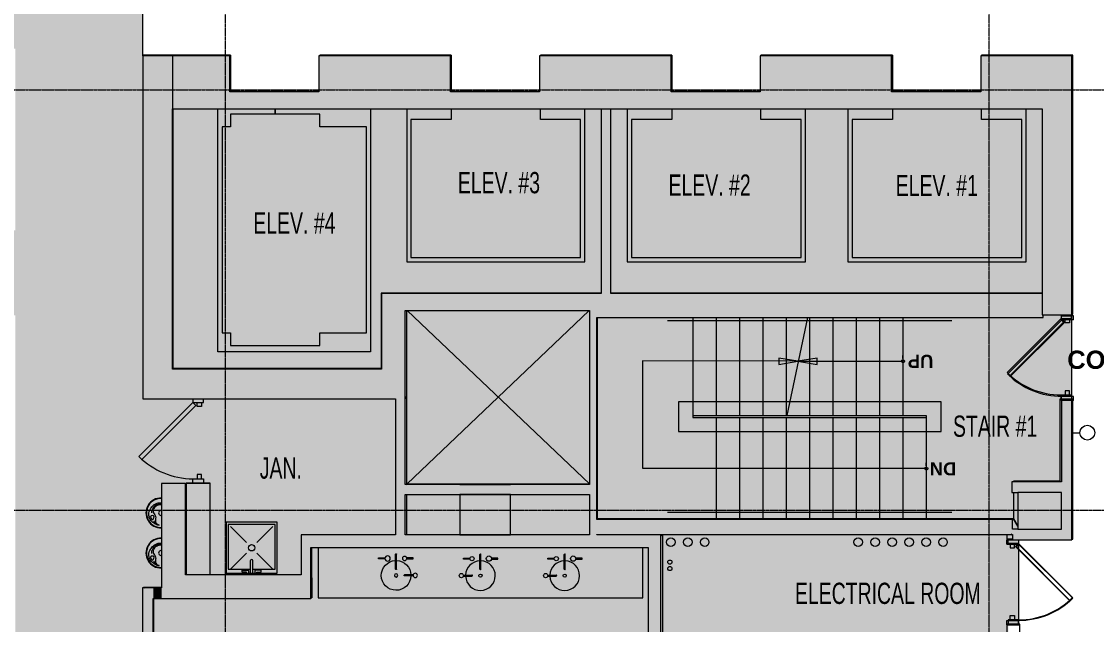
# Model space of a CAD drawing. Header units: inches. Extents: x -203 to 2791, y -968 to 768.
# Drawn here: x 499 to 1005, y -267 to 17 of the extents above; entities that cross this region are included whole.
import ezdxf

# ---------------------------------------------------------------- set-up
doc = ezdxf.new("R2010")
doc.units = ezdxf.units.IN
doc.header["$MEASUREMENT"] = 0
doc.linetypes.add('Grid Line 1_2_', pattern=[0.875, 0.5, -0.125, 0.125, -0.125])
for name, color, linetype, lineweight in [('A-Anno-Bldg', 7, 'Continuous', 9), ('A-Bldg-Patt', 7, 'Continuous', 9), ('A-Cols-Bldg', 7, 'Continuous', 9), ('A-DETL-GENF', 92, 'Continuous', 9), ('A-DETL-THIN', 151, 'Continuous', 9), ('A-DOOR', 31, 'Continuous', 13), ('A-Door-Exst', 7, 'Continuous', 9), ('A-DOOR-FRAM', 31, 'Continuous', 20), ('A-Flor-Eqpm', 7, 'Continuous', 9), ('A-Flor-Evtr', 7, 'Continuous', 9), ('A-Flor-Pfix-Exst', 7, 'Continuous', 9), ('A-Flor-Strs-Exst', 7, 'Continuous', 9), ('A-WALL', 113, 'Continuous', 13), ('A-Wall-Exst', 7, 'Continuous', 9), ('A-WALL-PATT', 111, 'Continuous', 13), ('G-ANNO-TEXT', 231, 'Continuous', 9), ('I-WALL', 2, 'Continuous', 13), ('Jenner and Block 8fl_BB_dwg', 8, 'Continuous', 9), ('S-GRID', 1, 'Continuous', 9)]:
    doc.layers.add(name, color=color, linetype=linetype, lineweight=lineweight)
doc.styles.add('Arial Narrow_1', font='ARIALN.TTF', dxfattribs={"width": 0.8, "height": 10})
doc.styles.add('Arial_B', font='arialbd.ttf', dxfattribs={"height": 6.190476})
doc.styles.add('Swis721 Lt BT_B', font='', dxfattribs={"height": 8.583975})
doc.styles.get('Swis721 Lt BT_B').set_extended_font_data('Swis721 Lt BT', bold=True)

# ---------------------------------------------------------------- blocks, each defined once
blk = doc.blocks.new('Single Flush - OTJ_SOLIDFLUSH_ALUM-5493999-Level 8 Demo')
at = {"layer": 'A-DOOR', "color": 8, "lineweight": 20}
for p, q in [((-7.42, 27.82), (-8.65, 26.59)), ((-8.65, 26.59), (16.67, 1.26)), ((17.91, 2.5), (-7.42, 27.82)), ((16.67, 1.26), (17.91, 2.5))]:
    blk.add_line(p, q, dxfattribs=at)
at = {"layer": 'A-DOOR', "color": 55, "lineweight": 9}
blk.add_arc((17.91, 2.5), 35.81, 135, 180.5, dxfattribs=at)
at = {"layer": 'A-DOOR-FRAM', "color": 8}
for p, q in [((-20, -3.25), (-20, 2.5)), ((-20, 2.5), (-18, 2.5)), ((-18, -3.25), (-18, 2.5)), ((18, -3.25), (18, 2.5)), ((18, 2.5), (20, 2.5)), ((20, -3.25), (20, 2.5)), ((-20, -3.25), (-18, -3.25)), ((18, -3.25), (20, -3.25))]:
    blk.add_line(p, q, dxfattribs=at)
blk = doc.blocks.new('Single Flush - OTJ_SOLIDFLUSH_ALUM-5493997-Level 8 Demo')
at = {"layer": 'A-DOOR', "color": 8, "lineweight": 20}
for p, q in [((-8.65, -26.59), (16.67, -1.26)), ((17.91, -2.5), (-7.42, -27.82)), ((16.67, -1.26), (17.91, -2.5)), ((-7.42, -27.82), (-8.65, -26.59))]:
    blk.add_line(p, q, dxfattribs=at)
at = {"layer": 'A-DOOR', "color": 55, "lineweight": 9}
blk.add_arc((17.91, -2.5), 35.81, 179.5, 225, dxfattribs=at)
at = {"layer": 'A-DOOR-FRAM', "color": 8}
for p, q in [((-20, 3.25), (-20, -2.5)), ((-20, 3.25), (-18, 3.25)), ((-18, 3.25), (-18, -2.5)), ((18, 3.25), (18, -2.5)), ((18, 3.25), (20, 3.25)), ((20, 3.25), (20, -2.5)), ((-20, -2.5), (-18, -2.5)), ((18, -2.5), (20, -2.5))]:
    blk.add_line(p, q, dxfattribs=at)
blk = doc.blocks.new('Jenner and Block 8fl_BB_dwg_sink-flat-4-5551864-Level 8 Demo')
at = {"layer": 'A-Flor-Pfix-Exst'}
for p, q in [((8.03, -9.75), (4, -9.75)), ((-0.25, -13), (-0.25, -20)), ((0.25, -13), (0.25, -20)), ((8.03, -10.25), (4, -10.25))]:
    blk.add_line(p, q, dxfattribs=at)
at = {"layer": 'A-Flor-Pfix-Exst', "flags": 128}
for points in [[(-5.22, -17.75), (-8.25, -17.75), (-8.25, -18.25), (-5.22, -18.25)], [(4.97, -17.75), (8, -17.75), (8, -18.25), (4.97, -18.25)]]:
    blk.add_lwpolyline(points, dxfattribs=at)
at = {"layer": 'A-Flor-Pfix-Exst'}
for centre, radius in [((0, -10), 0.75), ((9, -10), 1), ((-4, -18), 1.25), ((4, -18), 1)]:
    blk.add_circle(centre, radius, dxfattribs=at)
for centre, radius, start, end in [((0, -10), 7, 2.0467, 267.9533), ((4, -10), 0.25, 90, 270), ((0, -13), 0.25, 360, 180), ((0, -10), 7, 272.0467, 357.9533), ((0, -20), 0.25, 180, 360)]:
    blk.add_arc(centre, radius, start, end, dxfattribs=at)
blk = doc.blocks.new('Jenner and Block 8fl_BB_dwg_sink-flat-4-5551865-Level 8 Demo')
at = {"layer": 'A-Flor-Pfix-Exst'}
for p, q in [((8.03, -9.75), (4, -9.75)), ((-0.25, -13), (-0.25, -20)), ((0.25, -13), (0.25, -20)), ((8.03, -10.25), (4, -10.25))]:
    blk.add_line(p, q, dxfattribs=at)
at = {"layer": 'A-Flor-Pfix-Exst', "flags": 128}
for points in [[(-5.22, -17.75), (-8.25, -17.75), (-8.25, -18.25), (-5.22, -18.25)], [(4.97, -17.75), (8, -17.75), (8, -18.25), (4.97, -18.25)]]:
    blk.add_lwpolyline(points, dxfattribs=at)
at = {"layer": 'A-Flor-Pfix-Exst'}
for centre, radius in [((0, -10), 0.75), ((9, -10), 1), ((-4, -18), 1.25), ((4, -18), 1)]:
    blk.add_circle(centre, radius, dxfattribs=at)
for centre, radius, start, end in [((0, -10), 7, 2.0467, 267.9533), ((4, -10), 0.25, 90, 270), ((0, -13), 0.25, 360, 180), ((0, -10), 7, 272.0467, 357.9533), ((0, -20), 0.25, 180, 360)]:
    blk.add_arc(centre, radius, start, end, dxfattribs=at)
blk = doc.blocks.new('Jenner and Block 8fl_BB_dwg__Dot-5551867-Level 8 Demo')
at = {"layer": 'A-Flor-Strs-Exst'}
blk.add_line((-0.5, 0), (-1, 0), dxfattribs=at)
for start, end in [(360, 180), (180, 360)]:
    blk.add_arc((0, 0), 0.25, start, end, dxfattribs=at)
blk = doc.blocks.new('Jenner and Block 8fl_BB_dwg-4751915-Level 8 Demo')
at = {"layer": 'A-Bldg-Patt'}
for points in [[(728.74, -201.6), (728.74, -201.31), (704.74, -201.31), (704.74, -201.6)], [(728.74, -225.28), (728.74, -206.22), (704.74, -206.22), (704.74, -225.28)]]:
    blk.add_hatch(color=256, dxfattribs=at).paths.add_polyline_path(points, flags=0)
at = {"layer": 'A-Flor-Strs-Exst'}
for points in [[(855.17, -144.95), (864.17, -143.47), (855.17, -141.95), (855.17, -143.89)], [(873.17, -144.97), (873.17, -141.97), (864.17, -143.47), (866.73, -143.89)]]:
    blk.add_hatch(color=256, dxfattribs=at).paths.add_polyline_path(points, flags=0)
at = {"layer": 'A-Bldg-Patt'}
for p, q in [((728.74, -201.31), (704.74, -201.31)), ((704.74, -201.31), (704.74, -201.6)), ((704.74, -201.6), (728.74, -201.6)), ((728.74, -201.6), (728.74, -201.31)), ((728.74, -206.22), (704.74, -206.22)), ((704.74, -206.22), (704.74, -225.28)), ((728.74, -225.28), (728.74, -206.22)), ((704.74, -225.28), (728.74, -225.28))]:
    blk.add_line(p, q, dxfattribs=at)
at = {"layer": 'A-Cols-Bldg'}
for p, q in [((728.74, -201.6), (728.74, -201.31)), ((704.74, -206.22), (704.74, -225.28)), ((728.74, -225.28), (728.74, -206.22))]:
    blk.add_line(p, q, dxfattribs=at)
at = {"layer": 'A-Cols-Bldg', "flags": 128}
blk.add_lwpolyline([(728.74, -201.31), (704.74, -201.31), (704.74, -201.6)], dxfattribs=at)
at = {"layer": 'A-Door-Exst'}
for p, q in [((993.17, -123.34), (993.17, -122.03)), ((583.97, -162.84), (583.97, -161.13))]:
    blk.add_line(p, q, dxfattribs=at)
at = {"layer": 'A-Door-Exst', "flags": 128}
for points in [[(988.17, -123.34), (989.59, -124.76), (964.13, -150.21), (962.72, -148.8)], [(578.97, -162.84), (580.38, -164.26), (554.92, -189.71), (553.51, -188.3)], [(964.17, -229.31), (964.17, -231.31), (966.17, -231.31), (966.17, -229.31)], [(968.17, -229.31), (966.76, -230.73), (992.22, -256.18), (993.63, -254.77)], [(964.17, -265.31), (964.17, -263.31), (966.17, -263.31), (966.17, -265.31)], [(963.17, -265.31), (963.17, -267.31), (968.17, -267.31), (968.17, -265.31)]]:
    blk.add_lwpolyline(points, close=True, dxfattribs=at)
for points in [[(988.17, -121.63), (988.17, -123.34), (993.17, -123.34)], [(992.17, -123.34), (992.17, -125.34), (990.17, -125.34), (990.17, -123.34), (992.17, -123.34)], [(578.97, -161.13), (578.97, -162.84), (583.97, -162.84)], [(993.17, -159.34), (993.17, -161.34), (988.17, -161.34), (988.17, -159.34), (993.17, -159.34)], [(992.17, -159.34), (992.17, -157.34), (990.17, -157.34), (990.17, -159.34), (992.17, -159.34)], [(582.97, -162.84), (582.97, -164.84), (580.97, -164.84), (580.97, -162.84), (582.97, -162.84)], [(582.97, -198.84), (582.97, -196.84), (580.97, -196.84), (580.97, -198.84), (582.97, -198.84)], [(583.97, -198.84), (583.97, -200.84), (578.97, -200.84), (578.97, -198.84), (583.97, -198.84)], [(963.17, -229.31), (963.17, -227.31), (965.33, -227.31)], [(968.17, -227.62), (968.17, -229.31), (963.17, -229.31)]]:
    blk.add_lwpolyline(points, dxfattribs=at)
at = {"layer": 'A-Door-Exst'}
for centre, start, end in [((988.17, -123.34), 225, 270), ((578.97, -162.84), 225.0003, 270.0003), ((968.17, -229.31), 270, 315)]:
    blk.add_arc(centre, 36, start, end, dxfattribs=at)
at = {"layer": 'A-Flor-Eqpm'}
for p, q in [((993.73, -185.12), (993.73, -169.12)), ((993.73, -177.12), (997.1, -177.12))]:
    blk.add_line(p, q, dxfattribs=at)
blk.add_circle((1000.58, -177.12), 3.48, dxfattribs=at)
at = {"layer": 'A-Flor-Evtr'}
for p, q in [((662.73, -24.63), (662.73, -139.09)), ((763.73, -96.59), (763.73, -24.63)), ((867.73, -96.59), (867.73, -24.63)), ((971.73, -96.59), (971.73, -24.63)), ((765.68, -119.63), (679.73, -201.31)), ((765.84, -201.17), (680.03, -119.63))]:
    blk.add_line(p, q, dxfattribs=at)
at = {"layer": 'A-Flor-Evtr', "flags": 128}
for points in [[(638.33, -16.34), (596.73, -16.34), (596.73, -16.63)], [(742.33, -16.34), (700.73, -16.34), (700.73, -16.63)], [(846.33, -16.34), (804.73, -16.34), (804.73, -16.63)], [(950.33, -16.34), (908.73, -16.34), (908.73, -16.63)], [(662.73, -139.09), (590.73, -139.09), (590.73, -24.63)], [(617.73, -24.63), (617.73, -27.09), (596.73, -27.09), (596.73, -33.09), (592.73, -33.09), (592.73, -130.09), (596.73, -130.09), (596.73, -136.09), (638.73, -136.09), (638.73, -130.09), (660.73, -130.09), (660.73, -33.09), (638.73, -33.09), (638.73, -27.09), (617.73, -27.09), (617.73, -24.63)], [(679.73, -24.63), (679.73, -96.59), (763.73, -96.59)], [(700.73, -24.63), (700.73, -29.59), (681.73, -29.59), (681.73, -94.59), (761.73, -94.59)], [(761.73, -94.59), (761.73, -29.59), (742.73, -29.59), (742.73, -24.63)], [(783.73, -24.63), (783.73, -96.59), (867.73, -96.59)], [(804.73, -24.63), (804.73, -29.59), (785.73, -29.59), (785.73, -94.59), (865.73, -94.59)], [(865.73, -94.59), (865.73, -29.59), (846.73, -29.59), (846.73, -24.63)], [(887.73, -24.63), (887.73, -96.59), (971.73, -96.59)], [(908.73, -24.63), (908.73, -29.59), (889.73, -29.59), (889.73, -94.59), (969.73, -94.59)], [(969.73, -94.59), (969.73, -29.59), (950.73, -29.59), (950.73, -24.63)]]:
    blk.add_lwpolyline(points, dxfattribs=at)
for points in [[(617.73, -16.63), (617.73, -16.34)], [(721.73, -16.63), (721.73, -16.34)], [(825.73, -16.63), (825.73, -16.34)], [(929.73, -16.63), (929.73, -16.34)]]:
    blk.add_lwpolyline(points, close=True, dxfattribs=at)
at = {"layer": 'A-Flor-Pfix-Exst'}
for p, q in [((575.44, -208.38), (575.84, -208.38)), ((559.23, -217.43), (559.05, -216.56)), ((560.62, -216.56), (560.46, -217.43)), ((575.84, -219.53), (575.44, -219.53)), ((604.19, -228.88), (596.66, -221.35)), ((616.66, -221.35), (609.14, -228.88)), ((575.44, -229.22), (575.84, -229.22)), ((790.98, -254.95), (790.98, -231.28)), ((559.23, -236.5), (559.05, -235.63)), ((560.62, -235.63), (560.46, -236.5)), ((604.19, -233.82), (596.66, -241.35)), ((606.16, -243.35), (606.16, -237.35)), ((607.16, -243.35), (607.16, -237.35)), ((616.66, -241.35), (609.14, -233.82)), ((605.22, -242.07), (605.22, -243.35)), ((608.1, -242.07), (608.1, -243.35))]:
    blk.add_line(p, q, dxfattribs=at)
at = {"layer": 'A-Flor-Pfix-Exst', "flags": 128}
for points in [[(564.19, -211.11), (563.66, -211.1), (563.11, -211.14), (562.59, -211.26), (562.12, -211.43), (561.68, -211.67), (561.25, -211.98), (560.89, -212.34), (560.54, -212.78), (560.33, -213.21), (560.28, -213.33), (560.2, -213.85), (560.23, -214.42), (560.38, -214.92), (560.63, -215.37), (560.98, -215.76), (561.25, -216.2), (561.41, -216.64), (561.44, -217.24), (561.4, -217.54), (561.31, -217.88), (561.28, -218.38), (561.27, -218.46), (561.33, -219.04), (561.5, -219.53), (561.83, -219.94), (562.3, -220.28), (562.83, -220.57), (563.03, -220.7), (562.66, -220.66), (562.48, -220.62), (561.95, -220.46), (561.79, -220.41), (561.35, -220.2), (561, -220.03), (560.8, -219.92), (560.33, -219.58), (560.09, -219.4), (559.87, -219.23), (559.5, -218.86), (559.17, -218.46), (558.87, -218.03), (558.63, -217.61), (558.42, -217.13), (558.27, -216.63), (558.18, -216.1), (558.15, -215.83), (558.15, -215.52), (558.23, -214.92), (558.4, -214.25), (558.68, -213.59), (558.97, -213.06), (559.18, -212.68), (559.27, -212.54), (559.6, -212.07), (559.95, -211.67), (560.33, -211.32), (560.73, -211.02), (561.17, -210.73), (561.61, -210.49)], [(563.88, -210.71), (563.46, -210.73), (562.91, -210.76), (562.39, -210.88), (561.96, -211.03), (561.49, -211.29), (561.05, -211.61), (560.66, -211.95), (560.31, -212.35), (560, -212.84), (559.73, -213.39), (559.66, -213.56), (559.5, -214.07), (559.47, -214.24), (559.39, -214.9)], [(561.61, -210.49), (562.08, -210.29), (562.59, -210.17), (562.81, -210.14), (563.09, -210.12), (563.69, -210.09), (563.94, -210.1), (564.19, -210.14)], [(564.19, -210.74), (564.03, -210.73), (563.88, -210.71)], [(575.84, -208.38), (575.84, -240.38), (575.44, -240.38)], [(607.16, -241.35), (617.66, -241.35), (617.66, -220.35), (595.66, -220.35), (595.66, -241.35), (606.16, -241.35)], [(562.3, -239.35), (562.83, -239.64), (563.03, -239.76), (562.66, -239.72), (562.48, -239.69), (561.95, -239.53), (561.79, -239.47), (561.35, -239.27), (561, -239.09), (560.8, -238.99), (560.33, -238.65), (560.09, -238.47), (559.87, -238.29), (559.5, -237.93), (559.17, -237.53), (558.87, -237.09), (558.63, -236.68), (558.42, -236.2), (558.27, -235.7), (558.18, -235.17), (558.15, -234.9), (558.15, -234.59), (558.23, -233.99), (558.4, -233.32), (558.68, -232.66), (558.97, -232.13), (559.18, -231.75), (559.27, -231.61), (559.6, -231.14), (559.95, -230.74), (560.33, -230.38), (560.73, -230.08)], [(564.19, -229.81), (564.03, -229.8), (563.88, -229.78), (563.46, -229.8), (562.91, -229.83), (562.39, -229.95), (561.96, -230.1), (561.49, -230.36), (561.05, -230.68), (560.66, -231.02), (560.31, -231.42), (560, -231.91), (559.73, -232.46), (559.66, -232.63), (559.5, -233.13), (559.47, -233.31), (559.39, -233.97)], [(564.19, -230.17), (563.66, -230.17), (563.11, -230.21), (562.59, -230.33), (562.12, -230.5), (561.68, -230.74), (561.25, -231.05), (560.89, -231.41), (560.54, -231.85), (560.33, -232.28), (560.28, -232.4), (560.2, -232.92), (560.23, -233.49), (560.38, -233.99), (560.63, -234.44), (560.98, -234.83), (561.25, -235.27), (561.41, -235.71), (561.44, -236.31), (561.4, -236.61), (561.31, -236.95), (561.28, -237.45), (561.27, -237.53), (561.33, -238.11), (561.5, -238.6), (561.83, -239.01), (562.3, -239.35)], [(560.73, -230.08), (561.17, -229.8), (561.61, -229.56), (562.08, -229.36), (562.59, -229.24)], [(562.59, -229.24), (562.81, -229.21), (563.09, -229.19), (563.69, -229.16), (563.94, -229.17), (564.19, -229.21)], [(637.98, -231.28), (637.98, -254.95), (790.98, -254.95)], [(604.22, -243.35), (604.22, -242.85), (602.22, -242.85), (602.22, -241.85), (605, -241.85)], [(609.1, -243.35), (609.1, -242.85), (611.1, -242.85), (611.1, -241.85), (608.32, -241.85)]]:
    blk.add_lwpolyline(points, dxfattribs=at)
blk.add_lwpolyline([(594.66, -219.35), (594.66, -243.35), (618.66, -243.35), (618.66, -219.35)], close=True, dxfattribs=at)
at = {"layer": 'A-Flor-Pfix-Exst'}
for centre, radius in [((804.22, -228.66), 2), ((812.22, -228.66), 2), ((820.22, -228.66), 2), ((892.56, -228.66), 2), ((900.56, -228.66), 2), ((908.56, -228.66), 2), ((916.56, -228.66), 2), ((924.56, -228.66), 2), ((932.56, -228.66), 2), ((606.66, -231.35), 1.5), ((803.77, -238.1), 1), ((803.77, -241.1), 1)]:
    blk.add_circle(centre, radius, dxfattribs=at)
for centre, radius, start, end in [((563.9, -214.94), 7.06, 87.6179, 272.3821), ((563.9, -214.94), 6.81, 87.5305, 272.4695), ((559.3, -216.52), 0.25, 107.3221, 191.1821), ((559.83, -218.23), 2.04, 72.5832, 107.3221), ((559.84, -217.45), 0.615, 178.7302, 1.2698), ((560.37, -216.52), 0.25, 349.6192, 72.5832), ((563.9, -214.94), 1.12, 73.6621, 286.3379), ((563.81, -217.01), 3.77, 204.5495, 258.0105), ((563.9, -233.81), 7.06, 87.6231, 272.3769), ((563.9, -233.81), 6.81, 87.5358, 272.4642), ((563.9, -233.81), 1.12, 73.6973, 286.3027), ((559.3, -235.58), 0.25, 107.3221, 191.1821), ((559.83, -237.3), 2.04, 72.5832, 107.3221), ((559.84, -236.52), 0.615, 178.7302, 1.2698), ((563.81, -236.08), 3.77, 204.5495, 258.0105), ((560.37, -235.59), 0.25, 349.6192, 72.5832), ((606.66, -237.35), 0.5, 0, 180), ((605, -242.07), 0.215, 360, 90), ((608.32, -242.07), 0.215, 90, 180)]:
    blk.add_arc(centre, radius, start, end, dxfattribs=at)
at = {"layer": 'A-Flor-Strs-Exst'}
for p, q in [((802.67, -124.34), (936.67, -124.34)), ((825.67, -122.88), (825.67, -169.02)), ((836.67, -122.88), (836.67, -169.02)), ((847.67, -122.88), (847.67, -169.02)), ((858.67, -122.88), (858.67, -169.02)), ((859.11, -169.02), (868.79, -122.88)), ((869.67, -122.88), (869.67, -169.02)), ((880.67, -122.88), (880.67, -169.02)), ((891.67, -122.88), (891.67, -169.02)), ((902.67, -122.88), (902.67, -169.02)), ((913.67, -122.88), (913.67, -169.02)), ((864.17, -143.47), (855.17, -141.95)), ((855.17, -141.95), (855.17, -143.89)), ((855.17, -144.95), (864.17, -143.47)), ((855.17, -143.89), (855.17, -144.95)), ((873.17, -141.97), (864.17, -143.47)), ((864.17, -143.47), (913.67, -143.47)), ((864.17, -143.47), (866.73, -143.89)), ((866.73, -143.89), (873.17, -144.97)), ((873.17, -144.97), (873.17, -141.97)), ((825.67, -170.02), (825.67, -217.72)), ((836.67, -170.02), (836.67, -217.72)), ((847.67, -170.02), (847.67, -217.72)), ((858.67, -170.02), (858.67, -217.72)), ((869.67, -170.02), (869.67, -217.72)), ((880.67, -170.02), (880.67, -217.72)), ((891.67, -170.02), (891.67, -217.72)), ((902.67, -170.02), (902.67, -217.72)), ((913.67, -170.02), (913.67, -217.72)), ((924.67, -194.04), (790.82, -194.04)), ((802.67, -214.52), (936.67, -214.52))]:
    blk.add_line(p, q, dxfattribs=at)
at = {"layer": 'A-Flor-Strs-Exst', "flags": 128}
for points in [[(814.66, -122.88), (814.66, -170.02), (924.67, -170.02)], [(864.17, -143.47), (790.82, -143.31), (790.82, -193.88)], [(814.66, -169.02), (924.67, -169.02), (924.67, -217.72)]]:
    blk.add_lwpolyline(points, dxfattribs=at)
blk.add_lwpolyline([(807.91, -176.53), (931.67, -176.53), (931.67, -162.52), (807.91, -162.52)], close=True, dxfattribs=at)
at = {"layer": 'A-Wall-Exst'}
for p, q in [((700.33, -16.34), (700.73, -16.34)), ((804.33, -16.34), (804.73, -16.34)), ((908.33, -16.34), (908.73, -16.34)), ((979.33, -111.34), (775.96, -111.34)), ((679.73, -225.28), (679.73, -206.22)), ((769.74, -225.28), (769.74, -225)), ((793.98, -225), (793.98, -225.28)), ((634.98, -245.43), (634.98, -231.28)), ((634.98, -254.95), (634.98, -245.43)), ((634.58, -254.95), (634.98, -254.95))]:
    blk.add_line(p, q, dxfattribs=at)
at = {"layer": 'A-Wall-Exst', "flags": 128}
for points in [[(596.33, -16.34), (596.73, -16.34), (596.73, 0.66), (555.74, 0.66), (555.74, 0.37)], [(700.73, -16.34), (700.73, 0.66), (638.73, 0.66), (638.73, 0.37)], [(804.73, -16.34), (804.73, 0.66), (742.73, 0.66), (742.73, 0.37)], [(908.73, -16.34), (908.73, 0.66), (846.73, 0.66), (846.73, 0.37)], [(993.33, -121.34), (993.73, -121.34), (993.73, -111.34), (993.73, 0.66), (950.73, 0.66), (950.73, 0.37)], [(771.33, -111.34), (765.98, -111.34), (667.73, -111.34), (667.73, -146.84), (587.09, -146.84), (569.73, -146.84), (569.73, -24.63)], [(679.08, -160.84), (679.73, -160.84), (679.73, -119.63)], [(965.73, -205.22), (965.73, -217.72), (800.48, -217.72), (769.74, -217.72), (769.74, -201.31), (769.74, -122.88)], [(704.74, -201.6), (704.74, -201.31), (679.73, -201.31), (679.73, -160.84), (679.08, -160.84)], [(993.33, -227.33), (993.73, -227.33), (993.73, -227.31), (993.73, -161.34), (987.61, -161.34), (987.61, -200.22)], [(587.09, -244.03), (587.09, -200.84), (575.84, -200.84), (575.84, -244.03)], [(765.84, -201.31), (728.74, -201.31), (728.74, -201.6)], [(987.61, -200.22), (987.61, -199.95), (965.73, -199.95), (965.73, -200.22)], [(963.34, -457.31), (968.74, -457.31), (968.74, -452.44), (968.74, -303.46), (968.74, -267.31), (962.61, -267.31), (962.61, -303.46), (946.73, -303.46), (800.48, -303.46), (800.48, -225.31), (800.48, -225)], [(962.61, -225), (962.61, -227.31), (965.33, -227.31)], [(564.19, -250), (555.73, -250), (555.73, -250.26)], [(560.61, -300.04), (560.61, -299.95), (560.61, -255.26)]]:
    blk.add_lwpolyline(points, dxfattribs=at)
at = {"layer": 'A-WALL-PATT', "color": 7, "lineweight": 9}
for p, q in [((596.73, 0.66), (596.73, -16.34)), ((638.73, 0.37), (638.73, 0.66)), ((700.73, 0.66), (700.73, -16.34)), ((742.73, 0.37), (742.73, 0.66)), ((804.73, 0.66), (804.73, -16.34)), ((846.73, 0.37), (846.73, 0.66)), ((908.73, 0.66), (908.73, -16.34)), ((950.73, 0.37), (950.73, 0.66)), ((993.73, 0.66), (993.33, 0.17)), ((993.33, 0.17), (993.73, 0.66)), ((993.73, -121.34), (993.33, -121.34)), ((569.73, -146.84), (569.45, -147.13)), ((569.45, -147.13), (569.73, -146.84)), ((587.09, -146.84), (587.09, -147.13)), ((587.09, -147.13), (587.09, -146.84)), ((667.73, -146.84), (667.83, -146.96)), ((667.83, -146.96), (667.73, -146.84)), ((679.08, -160.84), (679.73, -160.84)), ((704.74, -201.31), (704.74, -201.6)), ((728.74, -201.6), (728.74, -201.31)), ((987.61, -199.95), (987.61, -200.22)), ((965.73, -217.72), (967.73, -221.22)), ((967.73, -221.22), (965.73, -217.72)), ((800.48, -225.31), (799.56, -225.67)), ((799.56, -225.67), (800.48, -225.31)), ((965.33, -227.31), (962.61, -227.31)), ((965.33, -225.37), (964.69, -225)), ((964.69, -225), (965.33, -225.37)), ((993.73, -227.33), (993.33, -227.33))]:
    blk.add_line(p, q, dxfattribs=at)
at = {"layer": 'A-WALL-PATT', "color": 7, "lineweight": 9, "flags": 128}
for points in [[(555.97, 0.37), (555.74, 0.66)], [(668.16, -111.63), (667.73, -111.34)], [(765.98, -111.63), (765.98, -111.34)], [(993.33, -111.47), (993.73, -111.34)], [(679.08, -160.09), (679.73, -160.84)], [(679.53, -201.6), (679.73, -201.31)], [(769.34, -201.5), (769.74, -201.31)], [(966.01, -200.22), (965.73, -199.95)], [(769.63, -218.01), (769.74, -217.72)], [(800.35, -218), (800.48, -217.72)], [(993.33, -227.21), (993.73, -227.31)], [(634.58, -245.77), (634.98, -245.43)], [(555.99, -250.26), (555.73, -250)]]:
    blk.add_lwpolyline(points, close=True, dxfattribs=at)
for points in [[(987.61, -161.34), (989.36, -161.34), (993.73, -161.34)], [(575.84, -200.84), (583.34, -200.84), (587.09, -200.84)], [(634.98, -245.43), (634.98, -248.19), (634.98, -254.95)], [(962.61, -267.31), (964.25, -267.31), (968.74, -267.31)]]:
    blk.add_lwpolyline(points, dxfattribs=at)
at = {"extrusion": (0, 0, -1), "xscale": 2.69999999999709, "yscale": 2.69999999999709, "zscale": -2.69999999999709, "rotation": 270}
for p in [(-913.67, -143.47), (-924.67, -194.04)]:
    blk.add_blockref('Jenner and Block 8fl_BB_dwg__Dot-5551867-Level 8 Demo', p, dxfattribs=at)
at = {"extrusion": (0, 0, -1), "zscale": -1, "rotation": 180.0029190220061}
blk.add_blockref('Jenner and Block 8fl_BB_dwg_sink-flat-4-5551865-Level 8 Demo', (-674.75, -254.37), dxfattribs=at)
at = {"rotation": 180.0029190220061}
for p in [(714.5, -254.45), (754.23, -254.45)]:
    blk.add_blockref('Jenner and Block 8fl_BB_dwg_sink-flat-4-5551864-Level 8 Demo', p, dxfattribs=at)
at = {"layer": 'A-Anno-Bldg', "char_height": 10, "attachment_point": 1, "line_spacing_factor": 0.968573, "style": 'Arial Narrow_1'}
for s, insert, width in [('ELEV. #3', (703.87, -54.34), 46.0088), ('ELEV. #2', (803.16, -55.5), 46.0088), ('ELEV. #1', (910.24, -55.69), 46.0088), ('ELEV. #4', (607.43, -73.35), 46.0088), ('STAIR #1', (937.24, -169.07), 47.1072), ('JAN.', (610.48, -188.77), 23.5536), ('ELECTRICAL ROOM', (862.74, -247.8), 103.6114)]:
    blk.add_mtext(s, dxfattribs=dict(at, insert=insert, width=width))
at = {"layer": 'A-Flor-Strs-Exst', "char_height": 6.19, "attachment_point": 2, "rotation": 180, "line_spacing_factor": 0.938532, "style": 'Arial_B'}
for s, insert, width in [('UP', (921.95, -146.62), 13.9089), ('DN', (932.54, -197.28), 14.4946)]:
    blk.add_mtext(s, dxfattribs=dict(at, insert=insert, width=width))

msp = doc.modelspace()

# ---------------------------------------------------------------- hatches: boundary and pattern name
at = {"layer": 'A-DETL-GENF'}
h = msp.add_hatch(color=9, dxfattribs=at)
h.paths.add_polyline_path([(131.76, -847.99), (290.74, -780.5), (227.71, -632.01), (203.3, -642.37), (194.97, -622.75), (199.23, -620.94), (205.75, -636.3), (297.88, -597.2), (299.68, -601.45), (231.97, -630.2), (295, -778.69), (401.08, -733.65), (338.06, -585.16), (336.5, -585.82), (334.7, -581.57), (419.28, -545.66), (421.09, -549.92), (342.31, -583.36), (405.34, -731.84), (515.31, -685.15), (511.69, -685.15), (511.69, -619.4), (491.89, -619.4), (491.89, -612.4), (492.01, -612.4), (492.01, -532.94), (471.73, -532.94), (471.73, -528.42), (457.91, -534.29), (456.1, -530.03), (470.83, -523.78), (471.73, -525.91), (471.73, -508.94), (495.73, -508.94), (495.73, -510.53), (555.67, -510.53), (555.67, -394.75), (560.67, -394.75), (560.67, -437.31), (560.17, -437.31), (560.17, -441.94), (560.67, -441.94), (560.67, -498.09), (620.88, -498.09), (620.88, -477.65), (625.88, -477.65), (625.88, -500.46), (758.51, -500.46), (758.46, -433.94), (754.23, -433.94), (754.23, -433.44), (758.51, -433.44), (758.51, -376.94), (697.48, -376.94), (697.48, -433.44), (721.73, -433.44), (721.73, -433.94), (693.48, -433.94), (693.48, -433.44), (696.98, -433.43), (696.98, -376.94), (661.48, -376.94), (661.48, -433.44), (660.98, -433.44), (660.98, -376.94), (625.46, -376.94), (625.46, -433.44), (624.19, -433.44), (624.19, -433.94), (625.46, -433.94), (625.46, -441.94), (600.17, -441.94), (600.17, -437.31), (620.83, -437.31), (620.83, -304.37), (601.17, -304.37), (601.17, -299.75), (634.61, -299.75), (634.61, -357.01), (665.48, -357.01), (665.48, -344.95), (665.98, -344.95), (665.98, -357.01), (696.98, -357.01), (696.98, -299.95), (699.23, -299.95), (699.23, -300.45), (697.48, -300.45), (697.48, -357.01), (733.48, -357.01), (733.48, -300.45), (731.73, -300.45), (731.73, -299.95), (757.71, -299.95), (757.71, -300.45), (733.98, -300.45), (733.98, -357.01), (793.96, -357.01), (793.96, -300.45), (790.21, -300.45), (790.21, -299.95), (793.96, -299.95), (793.96, -230.99), (634.98, -230.99), (634.98, -254.99), (560.67, -254.98), (560.67, -299.75), (561.17, -299.75), (561.17, -304.37), (560.67, -304.37), (560.67, -346.75), (555.67, -346.75), (555.67, -249.98), (564.59, -249.98), (564.59, -200.84), (575.84, -200.84), (575.84, -243.74), (630.36, -243.74), (630.36, -224.99), (674.86, -224.99), (674.86, -160.84), (555.74, -160.84), (555.74, 72.48), (430.42, 72.48), (430.42, 109.37), (435.05, 109.37), (435.05, 146.43), (354.94, 146.43), (354.94, 109.37), (359.57, 109.37), (359.57, 72.48), (108.25, 72.48), (108.25, 129.02), (112.87, 129.02), (112.87, 77.11), (225.04, 77.11), (225.04, 176.71), (112.87, 176.71), (112.87, 169.02), (108.25, 169.02), (108.25, 181.33), (225.04, 181.33), (225.04, 348.74), (107.25, 348.74), (107.25, 353.37), (229.67, 353.37), (229.67, 231.06), (557.42, 231.06), (557.42, 353.37), (589.73, 353.37), (589.73, 348.74), (562.05, 348.74), (562.05, 231.06), (589.73, 231.06), (589.73, 226.43), (562.05, 226.43), (562.05, 77.11), (590.73, 77.11), (590.73, 72.48), (766.8, 72.48), (766.8, 103.43), (726.05, 103.43), (726.05, 294.15), (766.8, 294.15), (766.8, 350.67), (785.11, 350.67), (785.11, 346.92), (771.42, 346.92), (771.42, 227.06), (826.8, 227.06), (826.8, 346.92), (825.11, 346.92), (825.11, 350.67), (1166.99, 350.67), (1166.99, 227.06), (1492.42, 227.06), (1492.42, 347.74), (1497.05, 347.74), (1497.05, 222.43), (1477.67, 222.43), (1477.67, 75.11), (1495.17, 75.11), (1495.17, 70.48), (1553.42, 70.48), (1553.42, 351.59), (1718.67, 351.59), (1718.67, 360.59), (1723.3, 360.59), (1723.3, 351.59), (1910.23, 351.59), (1910.23, 580.43), (-120.35, 580.43), (-120.35, 406.96), (48.71, 406.96), (48.71, 428.91), (66.73, 428.91), (66.73, 424.29), (53.33, 424.29), (53.33, 330.65), (48.71, 330.65), (48.71, 402.34), (-120.35, 402.34), (-120.35, 286.96), (48.71, 286.96), (48.71, 290.65), (53.33, 290.65), (53.33, 280.65), (48.71, 280.65), (48.71, 282.34), (-120.35, 282.34), (-120.35, 166.96), (48.71, 166.96), (48.71, 240.65), (53.33, 240.65), (53.33, 160.65), (48.71, 160.65), (48.71, 162.34), (-120.35, 162.34), (-120.35, 0.55), (-80.76, 0.55), (-80.76, -14.04), (48.71, -14.04), (48.71, 120.65), (53.33, 120.65), (53.33, -25.35), (48.71, -25.35), (48.71, -18.66), (-80.76, -18.66), (-80.76, -30.95), (-120.35, -30.95), (-120.35, -193.04), (48.71, -193.04), (48.71, -65.35), (53.33, -65.35), (53.33, -220.93), (67.88, -255.19), (63.62, -257), (48.71, -221.87), (48.71, -197.66), (-120.35, -197.66), (-120.35, -254.17), (-74.95, -361.1), (79.91, -295.37), (79.25, -293.82), (83.5, -292.01), (138.94, -422.62), (134.69, -424.43), (81.71, -299.63), (-73.15, -365.36), (42.29, -637.25), (197.13, -571.52), (169.07, -505.43), (173.33, -503.62), (203.19, -573.97), (182.94, -582.57), (183.6, -584.12), (179.34, -585.93), (178.68, -584.37), (44.1, -641.5), (120.3, -820.99)], flags=0)
h.paths.add_polyline_path([(225.76, -805.76), (216.38, -783.67), (238.47, -774.29), (247.85, -796.38), (227.71, -804.93)], flags=0)
h.paths.add_polyline_path([(446.67, -711.97), (437.29, -689.88), (459.38, -680.5), (468.76, -702.59), (455.33, -708.29)], flags=0)
h.paths.add_polyline_path([(516.31, -684.73), (893.34, -524.65), (963.74, -524.65), (963.74, -523.31), (943.94, -523.31), (943.94, -499.31), (963.74, -499.31), (963.74, -496.94), (968.74, -496.94), (968.74, -456.94), (963.74, -456.94), (963.74, -457.44), (946.48, -457.44), (946.48, -308.86), (799.96, -308.86), (799.96, -363.01), (764.51, -363.01), (764.51, -516.53), (744.73, -516.53), (744.73, -518.83), (942.73, -518.83), (942.73, -523.83), (744.73, -523.83), (744.73, -532.94), (725.26, -532.94), (725.26, -561.42), (744.73, -561.42), (744.73, -585.42), (725.26, -585.42), (725.26, -591.53), (659.62, -619.4), (590.81, -619.4), (590.81, -647.06), (516.73, -647.06), (516.73, -643.56), (587.31, -643.56), (587.31, -619.4), (516.31, -619.4), (516.31, -647.06)], flags=0)
h.paths.add_polyline_path([(641.71, -612.4), (658.19, -612.4), (718.26, -586.9), (718.26, -516.53), (499.01, -516.53), (499.01, -612.4), (590.81, -612.4)], flags=0)
h.paths.add_polyline_path([(266.06, -553.39), (246.27, -506.73), (353.03, -461.4), (225.02, -159.89), (218.14, -162.82), (216.66, -159.37), (120.3, -200.48), (112, -180.92), (112, -35.66), (108.25, -35.66), (108.25, 5.05), (112.87, 5.05), (112.87, -31.04), (203.26, -31.04), (203.26, 5.05), (260.18, 5.05), (261.13, 4.11), (257.73, 4.11), (257.73, 0.96), (258.26, 0.43), (250.87, 0.43), (250.87, -35.66), (237.05, -35.66), (237.05, -149.24), (363.42, -149.24), (363.42, -0.52), (297.73, -0.52), (297.73, 4.11), (495.73, 4.11), (495.73, -81.52), (491.11, -81.52), (491.11, -0.52), (368.05, -0.52), (368.05, -149.24), (491.11, -149.24), (491.11, -121.52), (495.73, -121.52), (495.73, -271.65), (491.11, -271.65), (491.11, -229.94), (467.11, -229.94), (467.11, -196.21), (491.11, -196.21), (491.11, -153.87), (237.05, -153.87), (237.05, -179.26), (294.82, -315.34), (491.11, -315.34), (491.11, -311.65), (495.73, -311.65), (495.73, -455.18), (418.47, -487.97), (416.67, -483.71), (491.11, -452.12), (491.11, -319.96), (296.78, -319.96), (374, -501.83), (379.85, -499.34), (381.65, -503.6), (372.58, -507.45), (361.98, -482.48), (304.78, -506.77), (315.23, -531.4), (266.31, -553.28)], flags=0)
h.paths.add_polyline_path([(266.31, -548.22), (309.2, -529.03), (293.38, -491.75), (250.13, -510.11), (250.18, -510.21), (271.83, -501.02), (281.21, -523.11), (259.56, -532.3), (266.06, -547.64)], flags=0)
h.paths.add_polyline_path([(3.31, -538.98), (-6.07, -516.89), (16.02, -507.51), (25.4, -529.6), (16.02, -533.58)], flags=0)
h.paths.add_polyline_path([(27.39, -520.28), (25.5, -516.06), (150.98, -462.8), (150.32, -461.25), (154.57, -459.44), (157.7, -466.8), (153.44, -468.61), (152.78, -467.06), (41.85, -514.15)], flags=0)
h.paths.add_polyline_path([(584.67, -510.53), (720.73, -510.53), (720.73, -508.94), (744.73, -508.94), (744.73, -510.53), (758.51, -510.53), (758.51, -505.09), (560.67, -505.09), (560.67, -510.53)], flags=0)
h.paths.add_polyline_path([(302.97, -502.51), (360.17, -478.23), (354.84, -465.66), (297.64, -489.95), (302.68, -501.83)], flags=0)
h.paths.add_polyline_path([(951.48, -452.44), (963.74, -452.44), (963.74, -308.86), (951.48, -308.86), (951.48, -365.13)], flags=0)
h.paths.add_polyline_path([(660.98, -433.94), (656.69, -433.94), (656.69, -433.44), (660.98, -433.44)], flags=0)
h.paths.add_polyline_path([(753.93, -370.94), (758.51, -370.94), (758.51, -363.01), (625.46, -363.01), (625.46, -370.94), (739.5, -370.94)], flags=0)
h.paths.add_polyline_path([(631.11, -357.01), (631.11, -304.37), (625.46, -304.37), (625.46, -357.01), (626.43, -357.01)], flags=0)
h.paths.add_polyline_path([(968.74, -347.36), (968.74, -342.74), (967.22, -342.74), (967.22, -347.36), (967.7, -347.36)], flags=0)
h.paths.add_polyline_path([(800.58, -303.86), (963.74, -303.86), (963.74, -267.34), (968.74, -267.34), (968.7, -227.34), (965.73, -227.33), (965.73, -224.72), (769.74, -224.72), (769.74, -224.99), (799.96, -224.99), (799.96, -303.86)], flags=0)
h.paths.add_polyline_path([(694.31, -224.99), (766.24, -224.99), (766.24, -205.94), (679.48, -205.94), (679.48, -224.99)], flags=0)
h.paths.add_polyline_path([(968.13, -222.33), (968.13, -204.94), (965.44, -204.94), (965.44, -199.94), (988.73, -199.94), (988.73, -161.74), (993.73, -161.74), (993.73, -121.74), (988.73, -121.74), (988.73, -121.34), (980.11, -121.34), (980.11, -122.59), (769.74, -122.59), (769.74, -217.72), (965.73, -217.72), (965.73, -222.33)], flags=0)
h.paths.add_polyline_path([(490.79, -201.31), (491.11, -201.31), (491.11, -200.83), (471.73, -200.83), (471.73, -201.31), (488.71, -201.31)], flags=0)
h.paths.add_polyline_path([(679.48, -201.31), (766.24, -201.31), (766.24, -119.34), (679.48, -119.34), (679.48, -170.62)], flags=0)
h.paths.add_polyline_path([(232.42, -168.37), (232.42, -156.73), (228.24, -158.51), (228.99, -160.28)], flags=0)
h.paths.add_polyline_path([(642.41, -146.84), (668.23, -146.84), (668.23, -111.34), (771.73, -111.34), (771.73, -24.34), (569.74, -24.34), (569.74, -146.84), (584.67, -146.84)], flags=0)
h.paths.add_polyline_path([(894.32, -111.34), (979.73, -111.34), (979.73, -24.34), (776.36, -24.34), (776.36, -111.34), (846.73, -111.34)], flags=0)
h.paths.add_polyline_path([(246.25, -31.04), (246.25, -29.34), (237.05, -29.34), (237.05, -31.04)], flags=0)
h.paths.add_polyline_path([(220.73, -31.04), (232.42, -31.04), (232.38, -29.34), (220.73, -29.34), (220.73, -1.34), (246.25, -1.34), (246.25, 0.43), (207.88, 0.43), (207.88, -31.04)], flags=0)
h.paths.add_polyline_path([(-93.75, -27.45), (-84.26, -27.45), (-84.26, -27.34), (-117.75, -27.34), (-117.75, -2.95), (-120.35, -2.95), (-120.35, -27.45), (-117.75, -27.45)], flags=0)
h.paths.add_polyline_path([(1473.05, 70.48), (1473.05, 222.43), (1334.05, 222.4), (1334.05, 99.48), (1442.73, 99.48), (1442.73, 70.48)], flags=0)
h.paths.add_polyline_path([(1203.96, 70.92), (1235.73, 70.92), (1235.73, 94.86), (1227.42, 94.86), (1227.42, 99.48), (1329.42, 99.48), (1329.42, 222.43), (1167.42, 222.43), (1167.42, 137.87), (1166.99, 137.87), (1166.99, 106.37), (1167.42, 106.37), (1167.42, 70.92)], flags=0)
h.paths.add_polyline_path([(557.42, 77.11), (557.42, 182.43), (557.05, 182.43), (557.05, 102.11), (435.05, 102.11), (435.05, 77.11), (557.05, 77.11)], flags=0)
h.paths.add_polyline_path([(231.05, 77.11), (354.94, 77.11), (354.94, 102.11), (229.67, 102.11), (229.67, 77.11)], flags=0)
h.paths.add_polyline_path([(662.08, 103.43), (648.8, 103.43), (648.8, 294.15), (667.05, 294.15), (667.05, 103.43), (662.42, 103.43)], flags=0)
h.paths.add_polyline_path([(653.42, 108.06), (662.42, 108.06), (662.42, 289.52), (653.42, 289.52), (653.42, 117.06)], flags=0)
h.paths.add_polyline_path([(739.5, 108.06), (766.8, 108.06), (766.8, 289.52), (730.67, 289.52), (730.67, 108.06)], flags=0)
h.paths.add_polyline_path([(377.56, 151.06), (378.94, 151.06), (378.94, 226.43), (354.94, 226.43), (354.94, 151.06)], flags=0)
h.paths.add_polyline_path([(557.05, 187.06), (557.42, 187.06), (557.42, 226.43), (557.05, 226.43), (557.05, 188.67)], flags=0)
h.paths.add_polyline_path([(1723.3, 400.59), (1718.67, 400.59), (1718.67, 419.29), (1716.73, 419.29), (1716.73, 423.91), (1718.67, 423.91), (1718.67, 580.15), (1723.3, 580.15), (1723.3, 419.29)], flags=0)
h.paths.add_polyline_path([(1617.05, 409.29), (1609.73, 409.29), (1609.73, 413.91), (1612.42, 413.91), (1612.42, 580.15), (1617.05, 580.15), (1617.05, 413.91), (1663.42, 413.91), (1663.42, 423.91), (1676.73, 423.91), (1676.73, 419.29), (1668.05, 419.29), (1668.05, 409.29), (1647.79, 409.29)], flags=0)
h.paths.add_polyline_path([(1569.73, 409.29), (1422.73, 409.29), (1422.73, 413.91), (1492.42, 413.91), (1492.42, 580.15), (1497.05, 580.15), (1497.05, 413.91), (1569.73, 413.91)], flags=0)
h.paths.add_polyline_path([(1382.73, 409.29), (1301.73, 409.29), (1301.73, 413.91), (1372.42, 413.91), (1372.42, 580.15), (1377.05, 580.15), (1377.05, 413.91), (1382.73, 413.91)], flags=0)
h.paths.add_polyline_path([(1261.73, 409.29), (1249.73, 409.29), (1249.73, 413.91), (1252.42, 413.91), (1252.42, 548.65), (1257.05, 548.65), (1257.05, 413.91), (1261.73, 413.91)], flags=0)
h.paths.add_polyline_path([(1137.05, 409.29), (1006.11, 409.29), (1006.11, 413.91), (1132.42, 413.91), (1132.42, 580.15), (1137.05, 580.15), (1137.05, 413.91), (1209.73, 413.91), (1209.73, 409.29), (1150.94, 409.29)], flags=0)
h.paths.add_polyline_path([(966.11, 409.29), (949.11, 409.29), (949.11, 413.91), (956.8, 413.91), (956.8, 548.65), (961.42, 548.65), (961.42, 413.91), (966.11, 413.91)], flags=0)
h.paths.add_polyline_path([(835.42, 409.29), (826.11, 409.29), (826.11, 413.91), (830.8, 413.91), (830.8, 580.15), (835.42, 580.15), (835.42, 413.91), (909.11, 413.91), (909.11, 409.29), (894.32, 409.29)], flags=0)
h.paths.add_polyline_path([(585.16, 409.29), (521.73, 409.29), (521.73, 413.91), (652.42, 413.91), (652.42, 580.15), (657.05, 580.15), (657.05, 413.91), (786.11, 413.91), (786.11, 409.29), (586.42, 409.29)], flags=0)
h.paths.add_polyline_path([(481.73, 409.29), (465.73, 409.29), (465.73, 413.91), (472.42, 413.91), (472.42, 580.15), (477.05, 580.15), (477.05, 413.91), (481.73, 413.91)], flags=0)
h.paths.add_polyline_path([(352.42, 409.29), (279.73, 409.29), (279.73, 413.91), (352.42, 413.91), (352.42, 580.15), (357.05, 580.15), (357.05, 413.91), (425.73, 413.91), (425.73, 409.29), (357.05, 409.29)], flags=0)
h.paths.add_polyline_path([(225.73, 409.29), (225.73, 413.91), (232.42, 413.91), (232.42, 550.9), (237.05, 550.9), (237.05, 413.91), (239.73, 413.91), (239.73, 409.29), (229.67, 409.29)], flags=0)
h.paths.add_polyline_path([(121.04, 409.29), (112.42, 409.29), (112.42, 424.29), (106.73, 424.29), (106.73, 428.91), (112.42, 428.91), (112.42, 580.15), (117.05, 580.15), (117.05, 413.91), (185.73, 413.91), (185.73, 409.29)], flags=0)
h.paths.add_polyline_path([(942.73, 413.91), (942.73, 577.15), (966.73, 577.15), (966.73, 553.15), (942.73, 553.15)], flags=0)
h.paths.add_polyline_path([(1242.73, 438.88), (1242.73, 577.15), (1266.73, 577.15), (1266.73, 553.15), (1242.73, 553.15)], flags=0)
h.paths.add_polyline_path([(222.73, 497.2), (222.73, 577.15), (246.73, 577.15), (246.73, 553.15), (222.73, 553.15)], flags=0)
h.paths.add_polyline_path([(1542.73, 502.5), (1542.73, 577.15), (1566.73, 577.15), (1566.73, 553.15), (1542.73, 553.15)], flags=0)
h.paths.add_polyline_path([(620.73, 553.15), (596.73, 553.15), (596.73, 577.15), (620.73, 577.15)], flags=0)
h.paths.add_polyline_path([(-39.27, 553.15), (-39.27, 577.15), (-15.27, 577.15), (-15.27, 553.15)], flags=0)
h = msp.add_hatch(color=7, dxfattribs=at)
h.paths.add_polyline_path([(464.83, -720.82), (893.53, -538.81), (1016.23, -538.81), (1016.23, -524.94), (892.67, -524.94), (457.06, -709.88), (459.54, -715.74), (462.19, -714.61)], flags=0)
h.paths.add_polyline_path([(3.31, -538.98), (25.4, -529.6), (16.02, -507.51), (-6.07, -516.89), (-5.16, -519.03)], flags=0)
h.paths.add_polyline_path([(1723.7, -538.81), (1737.17, -538.81), (1737.17, -496.55), (1730.17, -496.55), (1730.17, -494.3), (1723.7, -494.3), (1723.7, -524.65), (1674.68, -524.65), (1674.68, -531.81), (1676.23, -531.81), (1676.23, -538.81), (1723.3, -538.81)], flags=0)
h.paths.add_polyline_path([(471.73, -532.94), (492.17, -532.94), (492.17, -512), (471.73, -512), (471.73, -530.03)], flags=0)
h.paths.add_polyline_path([(259.11, -532.49), (281.21, -523.11), (271.83, -501.02), (249.74, -510.4), (257.64, -529.03)], flags=0)
h.paths.add_polyline_path([(491.11, -225.31), (494.81, -225.31), (494.81, -201.31), (471.73, -201.31), (471.73, -225.31), (489.31, -225.31)], flags=0)
h.paths.add_polyline_path([(980.11, -121.34), (993.73, -121.34), (993.73, 0.66), (950.73, 0.66), (950.73, -16.34), (908.73, -16.34), (908.73, 0.66), (846.73, 0.66), (846.73, -16.34), (804.73, -16.34), (804.73, 0.66), (742.73, 0.66), (742.73, -16.34), (700.73, -16.34), (700.73, 0.66), (638.73, 0.66), (638.73, -16.34), (596.73, -16.34), (596.73, 0.66), (569.74, 0.66), (569.74, -24.34), (979.73, -24.34), (979.73, -121.34)], flags=0)
h.paths.add_polyline_path([(1240.73, -29.34), (1268.73, -29.34), (1268.73, -3.4), (1240.73, -3.4), (1240.73, -28.53)], flags=0)
h.paths.add_polyline_path([(1556.36, -29.34), (1582.73, -29.34), (1582.73, -1.34), (1556.36, -1.34), (1556.36, -22.84)], flags=0)
h.paths.add_polyline_path([(236.83, -29.34), (248.73, -29.34), (248.73, -1.34), (220.73, -1.34), (220.73, -29.34), (232.46, -29.34)], flags=0)
h.paths.add_polyline_path([(-117.75, -27.34), (-84.26, -27.34), (-84.26, -2.95), (-117.75, -2.95), (-117.75, -3.34)], flags=0)
h.paths.add_polyline_path([(1723.3, 284.95), (1737.17, 284.95), (1737.17, 337.71), (1772.13, 337.71), (1772.13, 351.59), (1723.3, 351.58), (1723.3, 299.43)], flags=0)
h.paths.add_polyline_path([(1924.09, 337.71), (1924.09, 580.15), (1910.23, 580.15), (1910.23, 351.59), (1889.03, 351.59), (1889.03, 337.71), (1910.23, 337.71)], flags=0)
h.paths.add_polyline_path([(1542.73, 553.15), (1566.73, 553.15), (1566.73, 577.15), (1542.73, 577.15)], flags=0)
h.paths.add_polyline_path([(1252.42, 553.15), (1266.73, 553.15), (1266.73, 577.15), (1242.73, 577.15), (1242.73, 553.15)], flags=0)
h.paths.add_polyline_path([(961.42, 553.15), (966.73, 553.15), (966.73, 577.15), (942.73, 577.15), (942.73, 553.15), (956.8, 553.15)], flags=0)
h.paths.add_polyline_path([(596.73, 553.15), (620.73, 553.15), (620.73, 577.15), (596.73, 577.15)], flags=0)
h.paths.add_polyline_path([(237.05, 553.15), (246.73, 553.15), (246.73, 577.15), (222.73, 577.15), (222.73, 553.15), (232.42, 553.15)], flags=0)
h.paths.add_polyline_path([(-39.27, 553.15), (-15.27, 553.15), (-15.27, 577.15), (-39.27, 577.15)], flags=0)
msp.add_hatch(color=7, dxfattribs=at).paths.add_polyline_path([(968.74, -222.33), (988.73, -222.33), (988.73, -204.94), (968.13, -204.94), (968.13, -222.33)], flags=0)
at = {"layer": 'A-WALL-PATT', "lineweight": 9}
for points in [[(569.74, -146.84), (569.74, 0.66), (555.74, 0.66), (555.74, -146.84)], [(776.36, -111.34), (776.36, -24.34), (771.73, -24.34), (771.73, -111.34)], [(674.86, -146.84), (679.48, -146.84), (679.48, -111.34), (668.23, -111.34), (668.23, -146.84)], [(679.48, -119.34), (769.74, -119.34), (769.74, -111.34), (679.48, -111.34)], [(979.73, -122.59), (980.11, -122.59), (980.11, -121.34), (979.73, -121.34), (979.73, -111.34), (769.74, -111.34), (769.74, -122.59), (894.32, -122.59)], [(766.24, -224.99), (769.74, -224.99), (769.74, -119.34), (766.24, -119.34), (766.24, -224.72)], [(584.67, -160.84), (679.48, -160.84), (679.48, -146.84), (555.74, -146.84), (555.74, -160.84), (569.74, -160.84)], [(679.48, -224.99), (679.48, -160.84), (674.86, -160.84), (674.86, -224.99)], [(564.59, -254.98), (575.84, -254.98), (575.84, -200.84), (564.59, -200.84), (564.59, -249.98)], [(766.24, -205.94), (766.24, -201.31), (679.48, -201.31), (679.48, -205.94), (739.5, -205.94)], [(965.73, -204.94), (988.73, -204.94), (988.73, -199.94), (965.44, -199.94), (965.44, -204.94)], [(769.74, -224.72), (965.73, -224.72), (965.73, -217.72), (769.74, -217.72)], [(988.73, -227.33), (993.73, -227.33), (993.73, -222.33), (965.73, -222.33), (965.73, -227.33), (968.74, -227.33)], [(631.11, -254.99), (634.98, -254.99), (634.98, -224.99), (630.36, -224.99), (630.36, -254.99)], [(793.96, -230.99), (793.96, -224.99), (634.98, -224.99), (634.98, -230.99), (769.74, -230.99)], [(793.96, -357.01), (799.96, -357.01), (799.96, -224.99), (793.96, -224.99), (793.96, -308.86)], [(625.46, -254.99), (630.36, -254.99), (630.36, -243.74), (575.84, -243.74), (575.84, -254.99), (620.83, -254.99)], [(555.74, -346.75), (560.67, -346.75), (560.67, -249.98), (555.67, -249.98), (555.67, -346.75)], [(560.67, -254.98), (564.59, -254.98), (564.59, -249.98), (560.67, -249.98), (560.67, -252.15)]]:
    msp.add_hatch(color=7, dxfattribs=at).paths.add_polyline_path(points, flags=0)
h = msp.add_hatch(color=7, dxfattribs=at)
h.paths.add_polyline_path([(993.73, -222.33), (993.73, -161.74), (988.73, -161.74), (988.73, -222.33)], flags=0)
h.paths.add_polyline_path([(988.73, -121.74), (993.73, -121.74), (993.73, -121.34), (988.73, -121.34)], flags=0)

# ---------------------------------------------------------------- linework, layer by layer
at = {"layer": 'A-DETL-THIN'}
for p, q in [((555.74, 0.66), (555.74, 72.48)), ((596.73, 0.66), (569.74, 0.66)), ((569.74, 0.66), (569.74, -24.34)), ((596.73, -16.34), (596.73, 0.66)), ((700.73, 0.66), (638.73, 0.66)), ((638.73, 0.66), (638.73, -16.34)), ((700.73, -16.34), (700.73, 0.66)), ((804.73, 0.66), (742.73, 0.66)), ((742.73, 0.66), (742.73, -16.34)), ((804.73, -16.34), (804.73, 0.66)), ((908.73, 0.66), (846.73, 0.66)), ((846.73, 0.66), (846.73, -16.34)), ((908.73, -16.34), (908.73, 0.66)), ((993.73, 0.66), (950.73, 0.66)), ((950.73, 0.66), (950.73, -16.34)), ((993.73, -121.34), (993.73, 0.66)), ((638.73, -16.34), (596.73, -16.34)), ((742.73, -16.34), (700.73, -16.34)), ((846.73, -16.34), (804.73, -16.34)), ((950.73, -16.34), (908.73, -16.34)), ((569.74, -24.34), (979.73, -24.34)), ((979.73, -24.34), (979.73, -121.34)), ((979.73, -121.34), (993.73, -121.34)), ((993.73, -161.74), (993.73, -121.74)), ((988.73, -204.94), (968.13, -204.94)), ((968.13, -204.94), (968.13, -222.33)), ((988.73, -222.33), (988.73, -204.94)), ((968.13, -222.33), (988.73, -222.33)), ((968.74, -267.34), (968.74, -227.34))]:
    msp.add_line(p, q, dxfattribs=at)
at = {"layer": 'A-WALL', "color": 8, "lineweight": 20}
for p, q in [((569.74, 0.66), (555.74, 0.66)), ((555.74, 0.66), (555.74, -160.84)), ((569.74, -146.84), (569.74, -24.34)), ((771.73, -24.34), (771.73, -111.34)), ((776.36, -111.34), (776.36, -24.34)), ((668.23, -111.34), (668.23, -146.84)), ((771.73, -111.34), (668.23, -111.34)), ((979.73, -111.34), (776.36, -111.34)), ((679.48, -119.34), (766.24, -119.34)), ((679.48, -201.31), (679.48, -119.34)), ((980.11, -122.59), (980.11, -121.34)), ((769.74, -122.59), (980.11, -122.59)), ((668.23, -146.84), (569.74, -146.84)), ((555.74, -160.84), (674.86, -160.84)), ((674.86, -160.84), (674.86, -224.99)), ((564.59, -200.84), (564.59, -249.98)), ((575.84, -200.84), (564.59, -200.84)), ((575.84, -243.74), (575.84, -200.84)), ((766.24, -201.31), (679.48, -201.31)), ((679.48, -224.99), (679.48, -205.94)), ((679.48, -205.94), (766.24, -205.94)), ((965.73, -217.72), (769.74, -217.72)), ((965.73, -222.33), (965.73, -217.72)), ((630.36, -224.99), (630.36, -243.74)), ((634.98, -224.99), (630.36, -224.99)), ((769.74, -224.72), (965.73, -224.72)), ((634.98, -254.99), (634.98, -230.99)), ((630.36, -243.74), (575.84, -243.74)), ((564.59, -254.98), (575.84, -254.98)), ((575.84, -254.98), (575.84, -254.99)), ((575.84, -254.99), (634.98, -254.99))]:
    msp.add_line(p, q, dxfattribs=at)
at = {"layer": 'I-WALL', "color": 8, "lineweight": 20}
for p, q in [((766.24, -119.34), (766.24, -201.31)), ((988.73, -121.34), (988.73, -121.74)), ((993.73, -121.74), (993.73, -121.34)), ((769.74, -217.72), (769.74, -122.59)), ((988.73, -121.74), (993.73, -121.74)), ((988.73, -161.74), (988.73, -199.94)), ((993.73, -161.74), (988.73, -161.74)), ((993.73, -227.33), (993.73, -161.74)), ((988.73, -199.94), (965.44, -199.94)), ((965.44, -199.94), (965.44, -204.94)), ((766.24, -205.94), (766.24, -224.99)), ((965.44, -204.94), (968.13, -204.94)), ((968.13, -222.33), (965.73, -222.33)), ((674.86, -224.99), (634.98, -224.99)), ((766.24, -224.99), (679.48, -224.99)), ((769.74, -224.99), (769.74, -224.72)), ((799.96, -224.99), (769.74, -224.99)), ((799.96, -303.86), (799.96, -224.99)), ((965.73, -227.33), (963.74, -227.33)), ((963.74, -227.33), (963.74, -227.34)), ((963.74, -227.34), (968.74, -227.34)), ((965.73, -224.72), (965.73, -227.33)), ((968.74, -227.33), (993.73, -227.33)), ((968.74, -227.34), (968.74, -227.33)), ((634.98, -230.99), (793.96, -230.99)), ((793.96, -230.99), (793.96, -299.95)), ((564.59, -249.98), (555.67, -249.98)), ((555.67, -249.98), (555.67, -346.75)), ((560.67, -299.75), (560.67, -254.98)), ((560.67, -254.98), (564.59, -254.98))]:
    msp.add_line(p, q, dxfattribs=at)
at = {"layer": 'S-GRID', "linetype": 'Grid Line 1_2_'}
for p, q in [((594.73, -968.26), (594.73, 744.46)), ((954.73, -968.26), (954.73, 744.46)), ((-203.03, -15.31), (2046, -15.31)), ((-203.03, -213.31), (2046, -213.31))]:
    msp.add_line(p, q, dxfattribs=at)

# ---------------------------------------------------------------- block references
at = {"layer": 'A-DOOR', "color": 135}
for name, p, rotation in [('Single Flush - OTJ_SOLIDFLUSH_ALUM-5493999-Level 8 Demo', (991.23, -141.74), 89.99999999999991), ('Single Flush - OTJ_SOLIDFLUSH_ALUM-5493997-Level 8 Demo', (966.24, -247.34), 89.9999999999999)]:
    msp.add_blockref(name, p, dxfattribs=dict(at, rotation=rotation))
at = {"layer": 'Jenner and Block 8fl_BB_dwg', "color": 7}
msp.add_blockref('Jenner and Block 8fl_BB_dwg-4751915-Level 8 Demo', (0.4, 0.29), dxfattribs=at)

# ---------------------------------------------------------------- texts
at = {"layer": 'G-ANNO-TEXT', "color": 7, "insert": (1024.15, -138.18), "char_height": 8.584, "width": 73.224, "attachment_point": 2, "line_spacing_factor": 0.998538, "style": 'Swis721 Lt BT_B'}
msp.add_mtext('CORRIDOR', dxfattribs=at)

doc.saveas('drawing.dxf')
